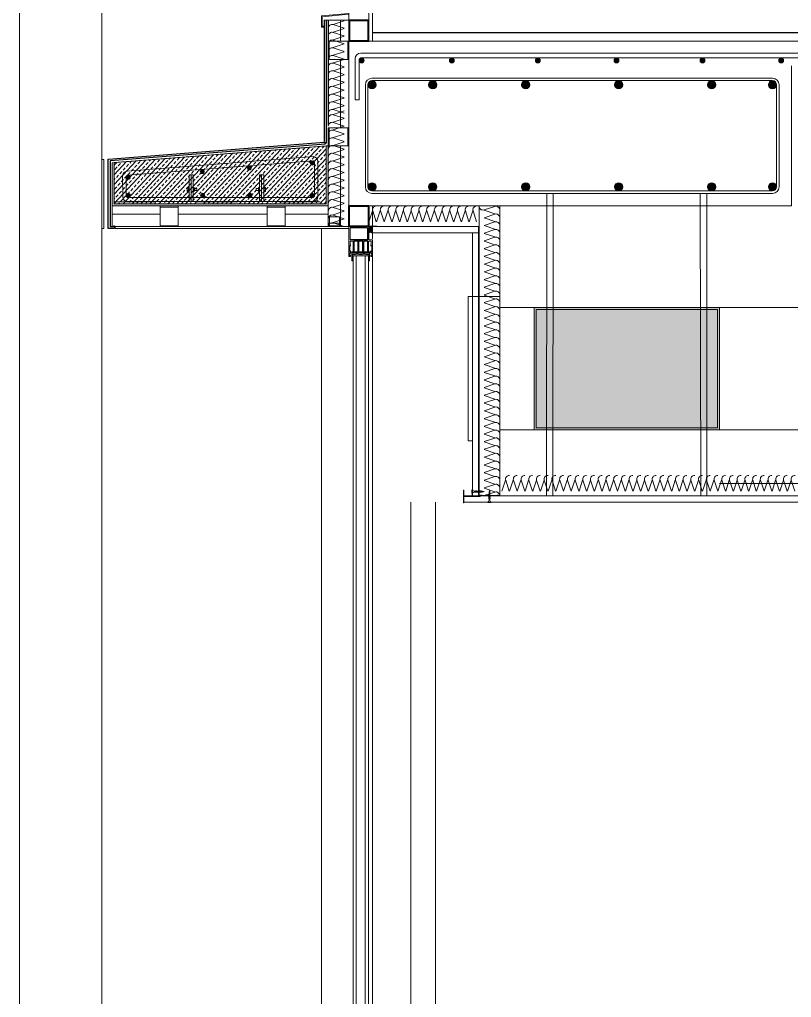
# Model space of a CAD drawing. Header units: metres. Extents: x -175 to 101, y -7 to 93.
# Drawn here: x 42.378 to 44.253, y -3.15 to -0.775 of the extents above; entities that cross this region are included whole.
import ezdxf

# ---------------------------------------------------------------- set-up
doc = ezdxf.new("R2010")
doc.units = ezdxf.units.M
doc.set_wipeout_variables(frame=1)
doc.linetypes.add('HIDDEN', pattern=[0.375, 0.25, -0.125])
for name, color, linetype, lineweight, transparency in [('DC_AISLAMIENTO', 14, 'Continuous', 9, 0.3), ('DC_ARMADURA', 251, 'Continuous', 9, 0.3), ('DC_LINEA DISCONTINUA', 251, 'HIDDEN', 9, 0.3), ('DC_SOMBREADO', 252, 'Continuous', 9, 0.4), ('DC_TRANSPARENTE', 251, 'Continuous', 9, 0.4), ('DG_CALLES', 250, 'Continuous', 9, 0.5)]:
    doc.layers.add(name, color=color, linetype=linetype, lineweight=lineweight, transparency=transparency)
doc.layers.add('DC_LINEA', color=251, linetype='Continuous', lineweight=9)

# ---------------------------------------------------------------- blocks, each defined once
blk = doc.blocks.new('AISLM1')
at = {"layer": 'DC_AISLAMIENTO'}
for p, q in [((-6235.43963213297, 2491.679832789976), (-6235.418665479358, 2491.743185911822)), ((-6235.417132101164, 2491.743185946016), (-6235.396165445154, 2491.679832815769))]:
    blk.add_line(p, q, dxfattribs=at)
blk.add_arc((-6235.440398822555, 2491.749009336669), 0.02250001074245419, 345.0000170046069, 90.00002000331682, dxfattribs=at)
blk = doc.blocks.new('aasd')
at = {"linetype": 'Continuous'}
blk.add_wipeout([(-6233.645856203968, 2496.5179353723997), (-6233.645856203968, 2496.5189935734584), (-6233.664903823015, 2496.5189935734584), (-6233.664903823015, 2496.538041192505), (-6233.665962024073, 2496.538041192505), (-6233.665962024073, 2496.5179353723997)], dxfattribs=at).dxf.layer = 'DC_LINEA'
at = {"layer": 'DC_LINEA', "color": 7, "lineweight": 9}
blk.add_lwpolyline([(-6233.665962024073, 2496.538041192505), (-6233.664903823014, 2496.538041192505), (-6233.664903823014, 2496.518993573457), (-6233.645856203967, 2496.518993573457), (-6233.645856203967, 2496.517935372399), (-6233.665962024073, 2496.517935372399)], close=True, dxfattribs=at)
blk = doc.blocks.new('*X21')
at = {"color": 0}
for p, q in [((289.0850698986139, 225.4454595918247), (289.2276233067893, 225.588013)), ((294.0201893132132, 220.3999940000001), (289.2132867921882, 225.2068965210251)), ((289.3429051656884, 220.3999940000001), (294.5309241656884, 225.588013)), ((291.3685388837637, 220.3999940000001), (289.6468659482567, 222.121666935507)), ((289.7144032694137, 223.4231425331749), (291.8792737362389, 225.588013)), ((296.6718397426628, 220.3999940000001), (291.4838207426628, 225.588013)), ((291.994555595138, 220.3999940000001), (297.182574595138, 225.588013)), ((299.3234901721123, 220.3999940000001), (294.1354711721124, 225.588013)), ((294.6462060245876, 220.3999940000001), (299.8342250245875, 225.588013)), ((299.2697823452722, 223.1053522562897), (296.787121601562, 225.588013)), ((297.2978564540371, 220.3999940000001), (299.3077633477567, 222.4099008937197)), ((299.7978494696527, 225.2289355613588), (299.4387720310115, 225.588013)), ((299.9495068834867, 220.3999940000001), (300.002427047912, 220.4529141644254))]:
    blk.add_line(p, q, dxfattribs=at)
blk = doc.blocks.new('C70')
at = {"const_width": 2}
for points in [[(-34.53613774661952, 1.250000000000227), (-34.53613774661952, 29.00000000000023)], [(-33.28613774661952, 2.273736754432321e-13), (-31.98613774661952, 2.273736754432321e-13)], [(-29.9230688733097, 1.087999000000082), (-26.1030688733097, 1.087999000000082)], [(22.97, 0), (-24.04, 0)], [(28.8530688733097, 1.087999000000082), (25.0330688733097, 1.087999000000082)], [(32.21613774661952, 2.273736754432321e-13), (30.91613774661952, 2.273736754432321e-13)], [(33.46613774661952, 1.250000000000227), (33.46613774661952, 29.00000000000023)]]:
    blk.add_lwpolyline(points, dxfattribs=at)
for points in [[(-33.28613774661952, 2.273736754432321e-13, -0.4142135623731217), (-34.53613774661952, 1.250000000000227)], [(-29.9230688733097, 1.087999000000082, 0.247528548066017), (-30.95460330996285, 0.5439994999987903, -0.2475285480659822), (-31.98613774661952, 2.273736754432321e-13)], [(-24.04, 0, -0.2475285480659928), (-25.07153443665315, 0.543999500001064, 0.2475285480660566), (-26.1030688733097, 1.087999000000082)], [(22.97, 0, 0.2475285480659928), (24.00153443665315, 0.543999500001064, -0.2475285480660566), (25.0330688733097, 1.087999000000082)], [(28.8530688733097, 1.087999000000082, -0.247528548066017), (29.88460330996284, 0.5439994999987903, 0.2475285480659822), (30.91613774661952, 2.273736754432321e-13)], [(32.21613774661952, 2.273736754432321e-13, 0.4142135623731217), (33.46613774661952, 1.250000000000227)]]:
    blk.add_lwpolyline(points, format="xyb", dxfattribs=at)
blk = doc.blocks.new('TN25')
at = {"layer": 'DC_TRANSPARENTE', "transparency": 33554508}
for p, q in [((0, 4.25), (1, 4.25)), ((0, 4.25), (0, -4.25)), ((1, 4.25), (1, -4.25)), ((5.5, 1.124999000000116), (8.86416399999996, 1.124999000000116)), ((8.999999000000003, 2), (8.684998999999948, 1.684999999999945)), ((8.684998999999948, 1.684999999999945), (9.818132999999989, -1.684999000000062)), ((8.999998000000005, 2), (9.181863000000021, 1.684999999999945)), ((9, 2), (9.999998000000005, -1.999999000000116)), ((9.181864000000019, 1.684999999999945), (10.31499699999995, -1.684999000000062)), ((9.360824999999977, 1.124999000000116), (11.45977900000003, 1.124999000000116)), ((11.59999900000003, 2), (11.28499899999997, 1.684999999999945)), ((11.28499899999997, 1.684999999999945), (12.41813200000001, -1.68499799999995)), ((11.59999800000003, 2), (11.78186300000004, 1.684999999999945)), ((11.59999900000003, 2), (12.59999800000003, -1.999999000000116)), ((11.78186300000004, 1.684999999999945), (12.91499599999997, -1.684999000000062)), ((11.96309099999996, 1.124999000000116), (14.063669, 1.124999000000116)), ((14.19999800000005, 2), (13.884998, 1.684999999999945)), ((13.884998, 1.685001000000057), (15.01813100000004, -1.684999000000062)), ((14.19999700000005, 2), (14.38186199999996, 1.684999999999945)), ((14.19999800000005, 2), (15.19999700000005, -2)), ((14.38186199999996, 1.684999999999945), (15.514995, -1.684999000000062)), ((14.55870500000003, 1.124999000000116), (16.66590900000006, 1.124999000000116)), ((16.79998599999999, 2), (16.48498600000005, 1.684999999999945)), ((16.48498700000005, 1.685001000000057), (17.61812099999997, -1.684999000000062)), ((16.799981, 1.999999000000116), (17.79998000000001, -2)), ((16.79998599999999, 2), (16.98185100000001, 1.684999999999945)), ((16.98184400000002, 1.68499799999995), (18.11497699999995, -1.685002000000168)), ((17.16922, 1.124999000000116), (19.26817300000005, 1.124999000000116)), ((19.08497, 1.68499799999995), (20.21810300000004, -1.685001000000057)), ((19.39997800000003, 2), (19.08497699999998, 1.684999999999945)), ((19.39996499999995, 1.999996999999894), (20.39996399999995, -2.000003000000106)), ((19.39997600000004, 2), (19.58184100000005, 1.684999000000062)), ((19.58184100000005, 1.684999999999945), (20.71497399999998, -1.684999000000062)), ((19.76483199999996, 1.124999000000116), (20.80433700000003, 1.124999000000116)), ((20.80431199999998, 1.125000999999884), (21.80192, 1.000300000000152)), ((21.64966800000002, 1.473226999999952), (22.59373200000005, -1.334468999999899)), ((21.96467299999995, 1.788227000000006), (21.64967100000001, 1.473224999999957)), ((21.96466299999997, 1.788227000000006), (22.77559499999995, -1.649475000000166)), ((21.96466999999996, 1.788227000000006), (22.14653499999997, 1.473226999999952)), ((22.146524, 1.473224999999957), (23.09059000000002, -1.33447799999999)), ((22.31865100000005, 0.9357089999998607), (24.25377100000003, 0.6938190000000759)), ((24.161608, 1.002932999999985), (24.82299599999999, -0.9640699999999924)), ((24.47661300000004, 1.31793800000014), (24.16161, 1.002935999999863)), ((24.47661000000005, 1.317935999999918), (25.00486599999999, -1.279070000000047)), ((24.47661400000004, 1.31793400000015), (24.65848000000005, 1.002934999999979)), ((24.65847899999994, 1.002935999999863), (25.31986700000004, -0.9640699999999924)), ((24.77896499999997, 0.6281690000000708), (26.71275400000002, 0.3864459999999781)), ((26.98855900000001, 0.8476409999998396), (26.67355699999996, 0.5326390000000174)), ((26.67356300000006, 0.5326420000001235), (27.06545900000003, -0.6328760000001239)), ((26.98856000000001, 0.8476399999999558), (27.17042600000002, 0.5326399999999012)), ((26.988562, 0.8476430000000619), (27.24732500000005, -0.9478789999998298)), ((27.17041900000004, 0.5326399999999012), (27.56231600000001, -0.6328840000001037)), ((27.22990800000002, 0.3218010000000504), (29.80429500000002, 0)), ((29.80429500000002, 0), (27.44091200000003, -0.2954260000001341)), ((0, -4.25), (1, -4.25)), ((5.5, -1.125), (9.618575999999962, -1.125)), ((9.999999000000003, -1.999999000000116), (9.818132999999989, -1.68499799999995)), ((9.999997000000008, -1.999999000000116), (10.31499799999995, -1.68499799999995)), ((10.12185399999998, -1.125), (12.22080800000003, -1.125)), ((12.59999800000003, -2), (12.41813200000001, -1.684999000000062)), ((12.59999700000003, -1.999999000000116), (12.91499699999997, -1.68499799999995)), ((12.71750299999997, -1.125), (14.82469900000001, -1.125)), ((15.19999700000005, -1.999999000000116), (15.01813200000004, -1.684999000000062)), ((15.19999499999994, -1.999999000000116), (15.514996, -1.68499799999995)), ((15.31973500000004, -1.125), (17.42031899999995, -1.125)), ((17.79998599999999, -1.999999000000116), (17.61811999999998, -1.68499799999995)), ((17.79998399999999, -1.999999000000116), (18.11498500000005, -1.68499799999995)), ((17.92141700000002, -1.125), (20.02036999999996, -1.125)), ((20.39997700000004, -1.999999000000116), (20.21811100000002, -1.68499799999995)), ((20.39997500000004, -1.999999000000116), (20.71497499999998, -1.68499799999995)), ((20.52363600000001, -1.125), (20.80432099999996, -1.125)), ((22.44644000000005, -0.919734999999946), (20.80429700000002, -1.125003000000106)), ((22.77559499999995, -1.64948000000004), (22.59372900000005, -1.334479999999985)), ((22.77560300000005, -1.64947200000006), (23.09060299999999, -1.334471000000121)), ((24.70210999999995, -0.6377760000000308), (22.92156299999999, -0.8603450000000521)), ((25.00487099999998, -1.279073000000153), (24.82300599999996, -0.9640719999999874)), ((25.00486000000001, -1.279064999999946), (25.31986200000006, -0.9640620000000126)), ((26.96615299999996, -0.3547710000000279), (25.17904999999996, -0.5781590000001415)), ((27.24732800000004, -0.9478810000000522), (27.06546200000003, -0.6328800000001138)), ((27.24731499999996, -0.9478759999999511), (27.56231700000001, -0.6328739999999016))]:
    blk.add_line(p, q, dxfattribs=at)
for centre, start, end in [((5.580636000000027, 6.043615999999929), 201.383669, 269.060897), ((5.580636000000027, -6.043615999999929), 90.93915799999999, 158.616386)]:
    blk.add_arc(centre, 4.919277, start, end, dxfattribs=at)

msp = doc.modelspace()

# ---------------------------------------------------------------- hatches: boundary and pattern name
at = {"layer": 'DC_ARMADURA'}
h = msp.add_hatch(color=256, dxfattribs=at)
edge = h.paths.add_edge_path()
edge.add_arc((43.20913610801494, -0.8746429491491234), 0.006, 0, 360)
h = msp.add_hatch(color=256, dxfattribs=at)
edge = h.paths.add_edge_path()
edge.add_arc((43.42813607249807, -0.8746429491491234), 0.006, 0, 360)
h = msp.add_hatch(color=256, dxfattribs=at)
edge = h.paths.add_edge_path()
edge.add_arc((43.63713610794692, -0.874642949166418), 0.006, 0, 360)
h = msp.add_hatch(color=256, dxfattribs=at)
edge = h.paths.add_edge_path()
edge.add_arc((43.82813610795036, -0.874642949166418), 0.006, 0, 360)
h = msp.add_hatch(color=256, dxfattribs=at)
edge = h.paths.add_edge_path()
edge.add_arc((44.03713607250027, -0.8746429491500329), 0.006, 0, 360)
h = msp.add_hatch(color=256, dxfattribs=at)
edge = h.paths.add_edge_path()
edge.add_arc((44.22813607250371, -0.8746429491500329), 0.006, 0, 360)
h = msp.add_hatch(color=256, dxfattribs=at)
edge = h.paths.add_edge_path()
edge.add_arc((43.2341361080158, -0.9336429491643408), 0.009999999999990905, 0, 360)
h = msp.add_hatch(color=256, dxfattribs=at)
edge = h.paths.add_edge_path()
edge.add_arc((43.38188609937276, -0.9336429491661615), 0.009999999999990905, 0, 360)
h = msp.add_hatch(color=256, dxfattribs=at)
edge = h.paths.add_edge_path()
edge.add_arc((43.60771943267206, -0.9336429491661615), 0.009999999999990905, 0, 360)
h = msp.add_hatch(color=256, dxfattribs=at)
edge = h.paths.add_edge_path()
edge.add_arc((43.83355276597228, -0.9336429491661615), 0.009999999999990905, 0, 360)
h = msp.add_hatch(color=256, dxfattribs=at)
edge = h.paths.add_edge_path()
edge.add_arc((44.05938609927249, -0.9336429491661615), 0.009999999999990905, 0, 360)
h = msp.add_hatch(color=256, dxfattribs=at)
edge = h.paths.add_edge_path()
edge.add_arc((44.20713609062946, -0.9336429491643408), 0.009999999999990905, 0, 360)
h = msp.add_hatch(color=256, dxfattribs=at)
edge = h.paths.add_edge_path()
edge.add_arc((42.82223466955255, -1.144397972800625), 0.0049999999995498, 0, 360)
h = msp.add_hatch(color=256, dxfattribs=at)
edge = h.paths.add_edge_path()
edge.add_arc((42.93645511289704, -1.135493054166609), 0.0049999999995498, 0, 360)
h = msp.add_hatch(color=256, dxfattribs=at)
edge = h.paths.add_edge_path()
edge.add_arc((43.08913915706452, -1.123618966732983), 0.0049999999995498, 0, 360)
h = msp.add_hatch(color=256, dxfattribs=at)
edge = h.paths.add_edge_path()
edge.add_arc((42.64219137883318, -1.158339703923111), 0.0049999999995498, 0, 360)
h = msp.add_hatch(color=256, dxfattribs=at)
edge = h.paths.add_edge_path()
edge.add_arc((43.2341361080158, -1.181642949164661), 0.009999999999990905, 0, 360)
h = msp.add_hatch(color=256, dxfattribs=at)
edge = h.paths.add_edge_path()
edge.add_arc((43.38188609937276, -1.181642949166482), 0.009999999999990905, 0, 360)
h = msp.add_hatch(color=256, dxfattribs=at)
edge = h.paths.add_edge_path()
edge.add_arc((43.60771943267206, -1.181642949166482), 0.009999999999990905, 0, 360)
h = msp.add_hatch(color=256, dxfattribs=at)
edge = h.paths.add_edge_path()
edge.add_arc((43.83355276597228, -1.181642949166482), 0.009999999999990905, 0, 360)
h = msp.add_hatch(color=256, dxfattribs=at)
edge = h.paths.add_edge_path()
edge.add_arc((44.05938609927249, -1.181642949166482), 0.009999999999990905, 0, 360)
h = msp.add_hatch(color=256, dxfattribs=at)
edge = h.paths.add_edge_path()
edge.add_arc((44.20713609062946, -1.181642949164661), 0.009999999999990905, 0, 360)
h = msp.add_hatch(color=256, dxfattribs=at)
edge = h.paths.add_edge_path()
edge.add_arc((42.64200484208012, -1.202163105960671), 0.0049999999995498, 0, 360)
h = msp.add_hatch(color=256, dxfattribs=at)
edge = h.paths.add_edge_path()
edge.add_arc((42.82278446969811, -1.202167911927581), 0.0049999999995498, 0, 360)
h = msp.add_hatch(color=256, dxfattribs=at)
edge = h.paths.add_edge_path()
edge.add_arc((42.93763243362772, -1.20216791192849), 0.0049999999995498, 0, 360)
h = msp.add_hatch(color=256, dxfattribs=at)
edge = h.paths.add_edge_path()
edge.add_arc((43.08849847834207, -1.20216791192849), 0.0049999999995498, 0, 360)
at = {"layer": 'DC_SOMBREADO', "linetype": 'Continuous', "true_color": 0x000000, "transparency": 33554495}
h = msp.add_hatch(dxfattribs=at)
h.set_pattern_fill('BRASS', color=18, scale=0.0025, angle=47)
h.set_pattern_definition([(47, (6277.349401692949, -2502.086407977338), (-0.01161024001320433, 0.01082672396599216), []), (47, (6277.343596572942, -2502.080994615355), (-0.01161024001320433, 0.01082672396599216), [0.007937499999999972, -0.003968749999999986])])
h.paths.add_polyline_path([(43.1231361080141, -1.082226282498459), (42.60813610800923, -1.122642949164719), (42.60813610801014, -1.222642949164174), (43.1231361080141, -1.222642949165083)])
at = {"layer": 'DG_CALLES', "linetype": 'Continuous', "true_color": 0x636466, "transparency": 33554483}
h = msp.add_hatch(color=251, dxfattribs=at)
h.dxf.hatch_style = 1
h.paths.add_polyline_path([(42.60813610800923, -1.122642949164719), (42.60313610800912, -1.123059615831471), (42.60313610801003, -1.227642949163828), (43.1281361080133, -1.227642949165192), (43.12813610801421, -1.081809615831707), (43.1231361080141, -1.082226282498459), (43.1231361080141, -1.222642949165083), (42.60813610801014, -1.222642949163719)])
at = {"layer": 'DG_CALLES', "linetype": 'Continuous', "true_color": 0xffffff, "transparency": 33554687}
h = msp.add_hatch(color=7, dxfattribs=at)
h.dxf.hatch_style = 1
h.paths.add_polyline_path([(44.07813610793658, -1.474441939758428), (43.62813610793676, -1.474441939758428), (43.62813610793676, -1.771941915419113), (44.07813610793658, -1.771941915419113)])

# ---------------------------------------------------------------- linework, layer by layer
msp.add_lwpolyline([(54.08370574920757, -0.8072172374399623), (43.23633716620323, -0.8075371290605524)])
for points in [[(43.20035865339574, -1.313511700685321), (43.18977664281343, -1.313511700684866), (43.18977669291681, -1.339276504035605), (43.20035870349867, -1.339276504035605)], [(43.20141690455685, -1.339276504035605), (43.21199891513871, -1.339276504035605), (43.2119988650351, -1.313511700684866), (43.2014168544537, -1.313511700685321)], [(43.22416817720469, -1.313511700685321), (43.21358616662238, -1.313511700684866), (43.21358621672599, -1.339276504035605), (43.22416822730784, -1.339276504035605)]]:
    msp.add_lwpolyline(points, close=True)
at = {"layer": 'DC_AISLAMIENTO'}
for p, q in [((43.50645561555996, -1.237717592258377), (43.53285273440849, -1.228981491635295)), ((43.53285274865573, -1.228342584423444), (43.53073872133446, -1.227642949165192))]:
    msp.add_line(p, q, dxfattribs=at)
for centre, radius, start, end in [((43.50402919642295, -1.2286620360901), 0.009374999058471624, 173.7594675117623, 284.9999419974187), ((43.53527916002542, -1.238037046067348), 0.009374999058471584, 359.9999799966722, 104.9999829953952), ((43.53527917474787, -1.219287030119176), 0.009374999058471613, 255.000014000265, 296.9631758450133)]:
    msp.add_arc(centre, radius, start, end, dxfattribs=at)
at = {"layer": 'DC_ARMADURA', "ltscale": 0.2}
for p, q in [((43.19313610801472, -0.8706429491642389), (43.19313610801472, -0.9706429491632385)), ((43.20313610801494, -0.9706429491632385), (43.20313610801494, -0.8726429491651011)), ((54.09913609795451, -0.8566429491644082), (43.20713610801484, -0.856642949164911)), ((54.09913609795451, -0.8686429491651538), (43.20713610801484, -0.868642949165082)), ((43.19313610801472, -0.9706429491632385), (43.20313610801494, -0.9706429491632385)), ((42.63924021840793, -1.14352475526909), (43.09196672715878, -1.108297546212788)), ((42.63990287744999, -1.153504195832802), (43.09114772691517, -1.118400458381593)), ((43.09419695286632, -1.121350897232851), (43.09429089706972, -1.203834578596406)), ((43.10262423040293, -1.205501245263412), (43.10266264382843, -1.119714140817059)), ((42.62866779161467, -1.205501245263412), (42.62859183878808, -1.155623784889549)), ((42.6371058027058, -1.156764440375873), (42.63700112494788, -1.203834578596406)), ((42.64033445828098, -1.207167911929509), (43.09095756373662, -1.207167911929509)), ((42.64033445828098, -1.217167911929727), (43.09095756373662, -1.217167911929727))]:
    msp.add_line(p, q, dxfattribs=at)
at = {"layer": 'DC_ARMADURA'}
for points in [[(43.2341361080158, -1.197642949165192), (44.20713609062946, -1.197642949165192, 0.414213562373095), (44.22313609062999, -1.181642949164661), (44.22313609062999, -0.9336429491652503, 0.414213562373095), (44.20713609062946, -0.9176429491647191), (43.2341361080158, -0.9176429491647191, 0.414213562373095), (43.21813610801618, -0.9336429491652503), (43.21813610801618, -1.181642949164661, 0.414213562373095)], [(43.2341361080158, -1.191642949164879), (44.20713609062946, -1.191642949164879, 0.414213562373095), (44.21713609062968, -1.181642949164661), (44.21713609062968, -0.9336429491643408, 0.414213562373095), (44.20713609062946, -0.923642949165032), (43.2341361080158, -0.923642949165032, 0.414213562373095), (43.22413610801558, -0.9336429491643408), (43.22413610801558, -1.181642949164661, 0.414213562373095)]]:
    msp.add_lwpolyline(points, format="xyb", close=True, dxfattribs=at)
at = {"layer": 'DC_ARMADURA', "ltscale": 0.2}
for centre, radius in [((43.20913610801494, -0.8746429491491234), 0.006), ((43.42813607249807, -0.8746429491491234), 0.006), ((43.63713610794692, -0.874642949166418), 0.006), ((43.82813610795036, -0.874642949166418), 0.006), ((44.03713607250027, -0.8746429491500329), 0.006), ((44.22813607250371, -0.8746429491500329), 0.006), ((42.82223466955255, -1.144397972800625), 0.0049999999995498), ((42.93645511289704, -1.135493054166609), 0.0049999999995498), ((43.08913915706452, -1.123618966732983), 0.0049999999995498), ((42.64219137883318, -1.158339703923111), 0.0049999999995498), ((42.64200484208012, -1.202163105960671), 0.0049999999995498), ((42.82278446969811, -1.202167911927581), 0.0049999999995498), ((42.93763243362772, -1.20216791192849), 0.0049999999995498), ((43.08849847834207, -1.20216791192849), 0.0049999999995498)]:
    msp.add_circle(centre, radius, dxfattribs=at)
at = {"layer": 'DC_ARMADURA'}
for centre in [(43.2341361080158, -0.9336429491643408), (43.38188609937276, -0.9336429491661615), (43.60771943267206, -0.9336429491661615), (43.83355276597228, -0.9336429491661615), (44.05938609927249, -0.9336429491661615), (44.20713609062946, -0.9336429491643408), (43.2341361080158, -1.181642949164661), (43.38188609937276, -1.181642949166482), (43.60771943267206, -1.181642949166482), (43.83355276597228, -1.181642949166482), (44.05938609927249, -1.181642949166482), (44.20713609062946, -1.181642949164661)]:
    msp.add_circle(centre, 0.009999999999990905, dxfattribs=at)
at = {"layer": 'DC_ARMADURA', "ltscale": 0.2}
for centre, radius, start, end in [((43.20713610801484, -0.8706429491642389), 0.01400000000001, 90, 180), ((43.20713610801484, -0.8726429491651011), 0.004000000000019099, 90, 180), ((43.09099786322403, -1.119923913390785), 0.01166666666562454, 359.7186590296905, 85.23635831008121), ((43.09108987767157, -1.121511124297803), 0.003111203782477622, 355.7814478758482, 88.93458987701055), ((42.64115552182155, -1.155945762216624), 0.01256780811263246, 98.12304147936358, 180.1745004333444), ((42.64042158676383, -1.156779189282651), 0.003315816859923745, 94.6457242284101, 180.1642247147396), ((42.64033445828098, -1.205501245263412), 0.01166666666562454, 180, 270), ((42.64033445828098, -1.203834578596406), 0.003333333333049116, 180, 270), ((43.09095756373662, -1.203834578596406), 0.003333333333049116, 270, 7.016709298534877e-15), ((43.09095756373662, -1.205501245263412), 0.01166666666562454, 270, 7.016709298534877e-15)]:
    msp.add_arc(centre, radius, start, end, dxfattribs=at)
at = {"layer": 'DC_LINEA', "linetype": 'Continuous'}
for p, q in [((42.57813610799969, -1.115380497372551), (42.57813610799969, 2.966972828010149)), ((43.11811425062735, -0.7769810160556503), (43.12311425062837, -0.7769810160556503)), ((43.12311302166729, -0.7769810160479196), (43.17813633864791, -0.7769813541462085)), ((43.15813826478059, -0.8280303648484733), (43.15813845064856, -0.7769815693563942)), ((43.17813610801348, -1.028030364848291), (43.17813610801348, -0.8270303648482695)), ((43.15813798755205, -1.03808159713526), (43.15813798755205, -0.8721457959468353)), ((44.25313609063065, -1.227642949165192), (44.25313609063065, -0.8876429491656834)), ((43.12813610801421, -1.081809615831707), (43.1231361080141, -1.082226282498459)), ((43.15813610800213, -1.278030341290378), (43.15813700409542, -1.08219702823344)), ((42.60813610800923, -1.122642949164719), (42.60313610801003, -1.123059615831471)), ((42.60313610801003, -1.227642949163828), (42.60313610801003, -1.207817781001586)), ((42.66662374976529, -1.228030364847473), (42.60313610799911, -1.228030364847927)), ((44.25313609063065, -1.227642949165192), (43.17813610801348, -1.227642949165192)), ((43.49465428656854, -1.227642949165192), (43.4946542865677, -1.932181461851989)), ((43.54465426443385, -1.227642949165192), (43.5446542769236, -1.932181461851989)), ((42.71962175866982, -1.248030364848364), (42.60313610800114, -1.248030364851105)), ((42.97952499746187, -1.248030364848364), (42.76424363526947, -1.248030364848364)), ((43.12813610800329, -1.248030364848364), (43.02364042856114, -1.248030364848364)), ((43.15813614602628, -1.269720477690316), (43.12813621356925, -1.269720477690316)), ((43.22628425615076, -1.278030341290105), (43.49313610800291, -1.27803034129056)), ((43.49313610800496, -1.27803034129056), (43.49313610800385, -1.932181461851989)), ((42.57813610799947, -5.315380497372078), (42.57813610799969, -1.283027171989669)), ((43.22628425615167, -1.293030341289978), (43.22628454094539, -1.293030341289978)), ((43.2333133379847, -1.293030341289523), (43.49313610800291, -1.293030341290432)), ((43.47813600334838, -1.29303034129038), (43.47813600334614, -1.932181426817344)), ((43.47813262648236, -1.448191927589043), (43.46813262648214, -1.448191927589043)), ((43.46813262648214, -1.448191927589043), (43.46813262648214, -1.798191927588952)), ((43.47813262648236, -1.448191927589043), (43.54465426810059, -1.448191926376232)), ((43.62813610793676, -1.474441939758428), (43.54465426857899, -1.474441941280467)), ((43.62813610793676, -1.771941915419113), (43.54465427400321, -1.771941916941152)), ((43.46813262648214, -1.798191927588952), (43.478135068482, -1.798191857800241)), ((54.17813609792291, -1.932181461853802), (43.47813610800352, -1.932181461851989)), ((54.1931360979228, -1.947181461853677), (43.45750108271152, -1.947181461851862))]:
    msp.add_line(p, q, dxfattribs=at)
at = {"layer": 'DC_LINEA', "lineweight": 25}
msp.add_line((43.11811425062713, -0.7769813541458461), (43.11811302166514, -1.072953739872719), dxfattribs=at)
at = {"layer": 'DC_LINEA'}
msp.add_line((43.17813610801348, -1.227642949165192), (43.17813610801348, -0.827642949165738), dxfattribs=at)
at = {"layer": 'DC_LINEA', "color": 7, "lineweight": 0}
for p, q in [((43.18137883440809, -1.281272752304029), (43.18137892641053, -1.310269283493962)), ((43.18818946475788, -3.102893124917261), (43.18818939132953, -1.393703910775765)), ((43.19612589926592, -1.393703910775765), (43.19612597269063, -3.102893124917261)), ((43.21781909438707, -3.102893124917261), (43.21781902095873, -1.393703910775765)), ((43.22575552889512, -1.393703910775765), (43.22575560232574, -3.102893124917261)), ((43.18818946475788, -3.102893124917261), (43.18818894463062, -4.861307815220606)), ((43.19612545256701, -4.861307815220606), (43.19612597269063, -3.102893124917261)), ((43.21781909438707, -3.102893124917261), (43.21781857425982, -4.861307815220606)), ((43.22575508219621, -4.861307815220606), (43.22575560232574, -3.102893124917261))]:
    msp.add_line(p, q, dxfattribs=at)
for points in [[(43.18131068181425, -0.7415000253112325), (43.18131068181425, -0.7331022130600999), (43.18236888287243, -0.7331022130600999), (43.18236888287243, -0.729927609885543), (43.18131068181425, -0.729927609885543), (43.18131068181425, -0.7309858109437286), (43.18025248075606, -0.7309858109437286), (43.18025243669423, -0.7162643224900407), (43.18131063775241, -0.7162643224900407), (43.18131063775241, -0.7178516240773192), (43.1823688388106, -0.7178516240773192), (43.1823688388106, -0.7115024177282052), (43.18131063775241, -0.7115024177282052), (43.18131063775241, -0.7130897193154837), (43.18025243669423, -0.7130897193154837), (43.18025243669423, -0.7056823119081841), (43.18131063775241, -0.7056823119081841), (43.18131063775241, -0.7072696134954626), (43.1818397382815, -0.7072696134954626), (43.1823688388106, -0.7072696134954626), (43.1823688388106, -0.7040950103209056), (43.17813603457785, -0.7040950103209056), (43.17813607863969, -0.7447424247010517), (43.17813596883548, -0.7769813847052305)], [(43.22628413866347, -0.7447424247010517), (43.22628425615017, -0.7769816747635545)], [(43.18131112851316, -1.313511700685321), (43.18131112851316, -1.321909512936453), (43.18236932957134, -1.321909512936453), (43.18236932957134, -1.32508411611101), (43.18131112851316, -1.32508411611101), (43.18131112851316, -1.324025915052824), (43.18025292745497, -1.324025915052824), (43.18025288339314, -1.338747403506512), (43.18131108445132, -1.338747403506512), (43.18131108445132, -1.337160101919234), (43.18236928550951, -1.337160101919234), (43.18236928550951, -1.343509308268348), (43.18131108445132, -1.343509308268348), (43.18131108445132, -1.341922006681069), (43.18025288339314, -1.341922006681069), (43.18025288339314, -1.349329414088369), (43.18131108445132, -1.349329414088369), (43.18131108445132, -1.34774211250109), (43.18184018498042, -1.34774211250109), (43.18236928550951, -1.34774211250109), (43.18236928550951, -1.350916715675647), (43.17813648127677, -1.350916715675647), (43.1781365253386, -1.310269301295501), (43.1781364155344, -1.278030341291323)], [(43.18818939132953, -1.393703910775765), (43.18818939132953, -1.348800313559276), (43.19612589926592, -1.348800313559276)], [(43.21781902095873, -1.393703910775765), (43.21781902095873, -1.348800313559276), (43.20670790984778, -1.349329414088369), (43.19612589926592, -1.348800313559276), (43.19612589926592, -1.393703910775765)], [(43.21781902095873, -1.348800313559276), (43.22575552889512, -1.348800313559276), (43.22575552889512, -1.393703910775765)]]:
    msp.add_lwpolyline(points, dxfattribs=at)
at = {"layer": 'DC_LINEA', "color": 8, "lineweight": 0, "true_color": 0x767676}
for points in [[(43.22628425615024, -0.7599762824986556), (43.22628425615024, -0.8276429491659201), (43.23580806567391, -0.8276429491659201), (43.23580806567391, -0.7447424247010517)], [(43.23580843894788, -1.350916715675647), (43.23580843894788, -1.393703910775765), (43.23580851237487, -3.102893124917261)], [(43.23580799224897, -4.904095010320724), (43.23580799224897, -4.861307815220606), (43.23580851237487, -3.102893124917261)]]:
    msp.add_lwpolyline(points, dxfattribs=at)
at = {"layer": 'DC_LINEA', "lineweight": 25}
msp.add_lwpolyline([(43.12311302166434, -0.7769813541381154), (43.12311302166525, -1.075812795762249), (43.11893905011728, -1.073717411896996), (43.12128577309757, -1.077719862186586), (42.59813610799898, -1.118824478729579), (42.59813610800266, -1.278030341291688), (42.60681658268329, -1.278030341292651), (42.60681658268057, -1.276084754791827), (42.60868281258315, -1.276084754791827), (42.60868281258315, -1.283030341290941), (42.59313610799707, -1.283030341290941), (42.59313610799798, -1.115347986393135, -0.3914297839403575), (42.59427864715651, -1.114112155012026), (43.11811302166514, -1.072953739872719), (43.11893905011637, -1.073717411896996)], format="xyb", dxfattribs=at)
at = {"layer": 'DC_LINEA'}
msp.add_lwpolyline([(43.17813602506168, -0.7604731438055952), (43.11142993403048, -0.766600592565645), (43.11142993402866, -0.7930482363430187), (43.11204413403068, -0.7936624363468567), (43.11616616770863, -0.7936624363473115), (43.11616616770954, -0.79180891970136), (43.11342993403998, -0.7918089197004505), (43.11342993403998, -0.76841317635526), (43.17813601830215, -0.762457772236873)], dxfattribs=at)
at = {"layer": 'DC_LINEA', "lineweight": 25}
for points in [[(43.1281360391891, -0.7769813850027276), (43.12813610800329, -1.032197031514443)], [(43.13130264993613, -1.27617705236189), (43.1549697096594, -1.27617705236189)]]:
    msp.add_lwpolyline(points, dxfattribs=at)
for points in [[(43.17813610800278, -0.8276429491651703), (43.22628425615023, -0.8276429491651703), (43.22628456368131, -0.7769816922367667), (43.17813641553386, -0.7769816922367667)], [(43.17937157379021, -0.8265608252664833), (43.22526789910518, -0.8265608252664833), (43.2252651314264, -0.7782171580237431), (43.17937188132129, -0.7782171580237431)]]:
    msp.add_lwpolyline(points, close=True, dxfattribs=at)
at = {"layer": 'DC_LINEA', "lineweight": 15}
for points in [[(43.17548912061064, -0.8280303648484733), (43.12813605231402, -0.8280303648484733), (43.12813605231402, -0.8721457959468353), (43.17548912061064, -0.8721457959468353)], [(43.12990045429395, -0.8280303648484733), (43.12990045429395, -0.8721457959468353)], [(43.17548925319132, -1.03808159713526), (43.1281361848947, -1.03808159713526), (43.1281361848947, -1.082197028233622), (43.17548925319132, -1.082197028233622)], [(43.12990058687463, -1.03808159713526), (43.12990058687463, -1.082197028233622)], [(42.71962175866982, -1.230677272997127), (42.71962175866982, -1.278030341293743), (42.76373718976818, -1.278030341293743), (42.76373718976818, -1.230677272997127)], [(42.97952499746323, -1.230677272997127), (42.97952499746323, -1.278030341293743), (43.02364042856159, -1.278030341293743), (43.02364042856159, -1.230677272997127)], [(42.71962175866982, -1.276265939313816), (42.76373718976818, -1.276265939313816)], [(42.97952499746323, -1.276265939313816), (43.02364042856159, -1.276265939313816)]]:
    msp.add_lwpolyline(points, dxfattribs=at)
for points in [[(43.17813610798073, -0.8280303648484733), (43.17548912061064, -0.8280303648484733), (43.17548912061064, -0.8721457959468353), (43.17813610798073, -0.8721457959468353)], [(43.17813624056141, -1.03808159713526), (43.17548925319132, -1.03808159713526), (43.17548925319132, -1.082197028233622), (43.17813624056141, -1.082197028233622)], [(42.71962175866982, -1.228030285627028), (42.71962175866982, -1.230677272997127), (42.76373718976818, -1.230677272997127), (42.76373718976818, -1.228030285627028)], [(42.97952499746323, -1.228030285627028), (42.97952499746323, -1.230677272997127), (43.02364042856159, -1.230677272997127), (43.02364042856159, -1.228030285627028)]]:
    msp.add_lwpolyline(points, close=True, dxfattribs=at)
at = {"layer": 'DC_LINEA', "ltscale": 0.2}
msp.add_lwpolyline([(54.12813609795587, -0.8276429491655294), (43.17813610801348, -0.8276429491651696)], dxfattribs=at)
at = {"layer": 'DC_LINEA', "linetype": 'Continuous'}
for points in [[(42.60313610800912, -1.123059615831016), (42.60313610801003, -1.227642949163828), (43.1281361080133, -1.227642949165192), (43.12813610801421, -1.081809615831707)], [(42.6068165826842, -1.278030341292197), (42.60313610800092, -1.278030341292197), (42.6031361079982, -1.12342275966946), (43.12844542815997, -1.082197028233622)], [(42.60813610800923, -1.122642949164719), (42.60813610801014, -1.222642949163719), (43.1231361080141, -1.222642949165083), (43.1231361080141, -1.082226282498459)], [(42.63313610801249, -1.228030364847018), (43.12813610800238, -1.228030364847927), (43.12813623461132, -1.278030341290378)], [(43.17813643255755, -1.283028408003961), (42.61051539840771, -1.283030341291396), (42.61051539840771, -1.278030341291742), (43.2262842561491, -1.278030341291287)]]:
    msp.add_lwpolyline(points, dxfattribs=at)
for points in [[(42.57813610799947, -1.283030341290941), (42.58313610799958, -1.283030341290941), (42.58313610799867, -1.114987640228992), (42.57813610800038, -1.115380497372189)], [(43.62813610793676, -1.474441939758428), (44.07813610793658, -1.474441939758428), (44.07813610793658, -1.771941915419113), (43.62813610793676, -1.771941915419113)], [(43.63313610793687, -1.479441939758537), (44.07313610793647, -1.479441939758537), (44.07313610793647, -1.766941915419004), (43.63313610793687, -1.766941915419004)]]:
    msp.add_lwpolyline(points, close=True, dxfattribs=at)
at = {"layer": 'DC_LINEA', "color": 7, "lineweight": 0}
msp.add_lwpolyline([(43.21146981460961, -1.346154810913812), (43.21305711619689, -1.345096609855626), (43.21781902095873, -1.345096609855626), (43.21940632254601, -1.346154810913812), (43.22681372995331, -1.346154810913812), (43.22681372995331, -1.360969625729321), (43.22840103154059, -1.360969625729321), (43.22840103154059, -1.342451107210162), (43.18554388868407, -1.342451107210162), (43.18554388868407, -1.360969625729321), (43.18713119027134, -1.360969625729321), (43.18713119027134, -1.346154810913812), (43.19453859767864, -1.346154810913812), (43.19559679873683, -1.345096609855626), (43.20088780402776, -1.345096609855626), (43.20247510561504, -1.346154810913812)], close=True, dxfattribs=at)
at = {"layer": 'DC_LINEA', "color": 8, "lineweight": 5, "true_color": 0x767676}
msp.add_lwpolyline([(43.22840103154059, -1.346154810913812), (43.22840103154059, -1.345625710384719)], dxfattribs=at)
at = {"layer": 'DC_LINEA', "color": 7, "lineweight": 9}
msp.add_lwpolyline([(43.47813600334614, -1.932181461851989), (43.47813600334614, -1.918424848095121), (43.47760690281705, -1.918424848095121), (43.47760690281705, -1.932181461851989), (43.45750108271152, -1.932181461851989), (43.45750108271152, -1.918424848095121), (43.45644288165334, -1.918424848095121), (43.45644288165334, -1.948583578253867), (43.45750108271152, -1.948583578253867), (43.45750108271152, -1.933239662910175), (43.4971836223944, -1.933239662910175), (43.4971836223944, -1.932181461851989)], close=True, dxfattribs=at)
at = {"layer": 'DC_LINEA'}
msp.add_arc((43.22983741649605, -1.298587110158223), 0.006595498839139066, 58.19606312944982, 122.5943668929591, dxfattribs=at)
at = {"layer": 'DC_LINEA DISCONTINUA', "ltscale": 0.0004, "transparency": 33554559}
for p, q in [((42.79980277467947, -1.184843684671568), (42.80245470946246, -1.184843684671568)), ((42.80245470946246, -1.185500552145049), (42.8084517659241, -1.185500552145049)), ((42.8084517659241, -1.190080005603113), (42.8084517659241, -1.185500552145049)), ((42.95859589490609, -1.185500552145049), (42.95259883844445, -1.185500552145049)), ((42.95259883844445, -1.190080005603113), (42.95259883844445, -1.185500552145049)), ((42.96124782968908, -1.184843684671568), (42.95859589490609, -1.184843684671568)), ((42.79980277467947, -1.190442213656615), (42.80245470946246, -1.190442213656615)), ((42.80245470946246, -1.190080005603113), (42.8084517659241, -1.190080005603113)), ((42.95859589490609, -1.190080005603113), (42.95259883844445, -1.190080005603113)), ((42.96124782968908, -1.190442213656615), (42.95859589490609, -1.190442213656615)), ((42.60813610801014, -1.21764294916361), (43.1231361080141, -1.21764294916361))]:
    msp.add_line(p, q, dxfattribs=at)
for points in [[(42.79480277467936, -1.21764294916361), (42.79480277467936, -1.15264294916401), (42.78980277467925, -1.15264294916401), (42.78980277467925, -1.21764294916361)], [(42.79980277467947, -1.21764294916361), (42.79980277467947, -1.15264294916401), (42.79480277467936, -1.15264294916401), (42.79480277467936, -1.21764294916361)], [(42.96124782968908, -1.21764294916361), (42.96124782968908, -1.15264294916401), (42.96624782968919, -1.15264294916401), (42.96624782968919, -1.21764294916361)], [(42.96624782968919, -1.21764294916361), (42.96624782968919, -1.15264294916401), (42.9712478296893, -1.15264294916401), (42.9712478296893, -1.21764294916361)], [(42.78862413699843, -1.192799489018262), (42.78597220221544, -1.192799489018262), (42.78538288337548, -1.19221017017785), (42.78538288337548, -1.191326191917005), (42.78597220221544, -1.190442213656615), (42.78538288337548, -1.187790278874081), (42.78597220221544, -1.184843684671568), (42.78538288337548, -1.184254365831157), (42.78538288337548, -1.183370387570312), (42.78597220221544, -1.182781068729901), (42.78862413699843, -1.182781068729901)], [(42.78538288337548, -1.191326191917005), (42.78538288337548, -1.184254365831157)], [(42.78862413699843, -1.184843684671568), (42.78597220221544, -1.184843684671568)], [(42.97242646737012, -1.192799489018262), (42.97507840215311, -1.192799489018262), (42.97566772099307, -1.19221017017785), (42.97566772099307, -1.191326191917005), (42.97507840215311, -1.190442213656615), (42.97566772099307, -1.187790278874081), (42.97507840215311, -1.184843684671568), (42.97566772099307, -1.184254365831157), (42.97566772099307, -1.183370387570312), (42.97507840215311, -1.182781068729901), (42.97242646737012, -1.182781068729901)], [(42.97242646737012, -1.184843684671568), (42.97507840215311, -1.184843684671568)], [(42.97566772099307, -1.191326191917005), (42.97566772099307, -1.184254365831157)], [(42.78862413699843, -1.190442213656615), (42.78597220221544, -1.190442213656615)], [(42.97242646737012, -1.190442213656615), (42.97507840215311, -1.190442213656615)]]:
    msp.add_lwpolyline(points, dxfattribs=at)
for points in [[(42.78980277467925, -1.194272786119518), (42.78980277467925, -1.181013112208211), (42.78862413699843, -1.181013112208211), (42.78862413699843, -1.194272786119518)], [(42.79980277467947, -1.182781068729901), (42.80245470946246, -1.182781068729901), (42.80245470946246, -1.192799489018262), (42.79980277467947, -1.192799489018262)], [(42.96124782968908, -1.182781068729901), (42.95859589490609, -1.182781068729901), (42.95859589490609, -1.192799489018262), (42.96124782968908, -1.192799489018262)], [(42.9712478296893, -1.194272786119518), (42.9712478296893, -1.181013112208211), (42.97242646737012, -1.181013112208211), (42.97242646737012, -1.194272786119518)]]:
    msp.add_lwpolyline(points, close=True, dxfattribs=at)
at = {"layer": 'DC_TRANSPARENTE', "linetype": 'Continuous'}
for p, q in [((42.60813610800923, -1.122642949164719), (43.1231361080141, -1.082226282498459)), ((43.11143123285373, -1.283030486008497), (43.11142993403048, -4.966600592565462)), ((43.83611053866428, -1.474441939758428), (44.07813610793658, -1.474441939758428)), ((44.07813610793567, -1.771941915419113), (44.07813610793658, -1.474441939758428)), ((43.83636589193741, -1.771941915419113), (44.07813610793567, -1.771941915419113))]:
    msp.add_line(p, q, dxfattribs=at)
at = {"layer": 'DC_TRANSPARENTE', "linetype": 'Continuous', "transparency": 33554508}
for p, q in [((44.07813610793696, -1.474441939758428), (53.59313505846818, -1.47444193972934)), ((44.07813610793696, -1.771941915419113), (53.59313505846909, -1.771941915390024)), ((44.07813610793565, -1.90179081841552), (54.21639899372585, -1.901790818415066))]:
    msp.add_line(p, q, dxfattribs=at)
at = {"layer": 'DC_TRANSPARENTE'}
msp.add_lwpolyline([(42.57813633935653, 3.605616039886998), (42.37813620593742, 3.605616039886998), (42.37813620593741, -5.48303034129076), (42.57813633933483, -5.48303034129076)], dxfattribs=at)
at = {"layer": 'DC_TRANSPARENTE', "lineweight": 0}
for points in [[(43.65847107706593, -1.93218146185202), (43.65906121807112, -1.198121133172208)], [(43.67375667149479, -1.932175355483674), (43.67450820929699, -1.198121133172208)], [(44.03268124108779, -1.932175355483674), (44.0317640065754, -1.198121133172208)], [(44.04796683551665, -1.93218146185202), (44.04721099780127, -1.198121133172208)]]:
    msp.add_lwpolyline(points, dxfattribs=at)
at = {"layer": 'DC_TRANSPARENTE', "transparency": 33554508}
for points in [[(43.13130264993613, -1.254792642902703), (43.1549697096594, -1.254792642902703), (43.1549697096594, -1.27617705236189), (43.1549697096594, -1.278030341290378)], [(43.13130264993613, -1.254881080661835), (43.13130264993613, -1.27617705236189), (43.13130264993613, -1.278030341290378)]]:
    msp.add_lwpolyline(points, dxfattribs=at)
at = {"layer": 'DC_TRANSPARENTE', "linetype": 'Continuous'}
for points in [[(43.32840466542946, -4.947134488126895), (43.32840466542797, -1.946921959518806)], [(45.0182677177511, -1.946921959519116), (45.0182677177526, -4.903835507988329), (43.38840466542893, -4.903835507989219), (43.38840466542743, -1.946921959518817)]]:
    msp.add_lwpolyline(points, dxfattribs=at)

# ---------------------------------------------------------------- block references
at = {"xscale": 0.001, "yscale": 0.001, "zscale": 0.001}
msp.add_blockref('TN25', (43.47713600334594, -1.921573150618762), dxfattribs=at)
at = {"xscale": 0.001, "yscale": 0.001, "zscale": 0.001, "rotation": 90.00000000000001}
msp.add_blockref('TN25', (43.51965427435282, -1.948181461668348), dxfattribs=at)
at = {"layer": 'DC_AISLAMIENTO', "linetype": 'Continuous'}
for p, xscale, yscale, zscale, rotation in [((1081.365664822201, 2597.301884872297), 0.4166664258867382, 0.4166664258867382, 0.4166664258867382, 90.00000000000001), ((1081.365664836923, 2597.283134853077), 0.4166664258867382, 0.4166664258867382, 0.4166664258867382, 90.00000000000001), ((1081.365664851645, 2597.264384833856), 0.4166664258867382, 0.4166664258867382, 0.4166664258867382, 90.00000000000001), ((1081.365664866367, 2597.245634820198), 0.4166664258867382, 0.4166664258867382, 0.4166664258867382, 90.00000000000001), ((1081.365664881088, 2597.226884800976), 0.4166664258867382, 0.4166664258867382, 0.4166664258867382, 90.00000000000001), ((1081.36566489581, 2597.208134781755), 0.4166664258867382, 0.4166664258867382, 0.4166664258867382, 90.00000000000001), ((1081.365664910532, 2597.189384768097), 0.4166664258867382, 0.4166664258867382, 0.4166664258867382, 90.00000000000001), ((1081.365664925253, 2597.170634748875), 0.4166664258867382, 0.4166664258867382, 0.4166664258867382, 90.00000000000001), ((1081.365664939975, 2597.151884729654), 0.4166664258867382, 0.4166664258867382, 0.4166664258867382, 90.00000000000001), ((1081.365664954697, 2597.133134710434), 0.4166664258867382, 0.4166664258867382, 0.4166664258867382, 90.00000000000001), ((1081.365664969419, 2597.114384691213), 0.4166664258867382, 0.4166664258867382, 0.4166664258867382, 90.00000000000001), ((1081.365664939975, 2597.095634671993), 0.4166664258867382, 0.4166664258867382, 0.4166664258867382, 90.00000000000001), ((1081.365664954697, 2597.083134715996), 0.4166664258867382, 0.4166664258867382, 0.4166664258867382, 90.00000000000001), ((1081.365664969418, 2597.064384696774), 0.4166664258867382, 0.4166664258867382, 0.4166664258867382, 90.00000000000001), ((1081.36566498414, 2597.045634677553), 0.4166664258867382, 0.4166664258867382, 0.4166664258867382, 90.00000000000001), ((1081.365664998862, 2597.026884663895), 0.4166664258867382, 0.4166664258867382, 0.4166664258867382, 90.00000000000001), ((1081.365665013583, 2597.008134644673), 0.4166664258867382, 0.4166664258867382, 0.4166664258867382, 90.00000000000001), ((1081.365665028305, 2596.989384625452), 0.4166664258867382, 0.4166664258867382, 0.4166664258867382, 90.00000000000001), ((1081.365665043027, 2596.970634611794), 0.4166664258867382, 0.4166664258867382, 0.4166664258867382, 90.00000000000001), ((1081.365665057748, 2596.951884592572), 0.4166664258867382, 0.4166664258867382, 0.4166664258867382, 90.00000000000001), ((1081.36566507247, 2596.933134573351), 0.4166664258867382, 0.4166664258867382, 0.4166664258867382, 90.00000000000001), ((1081.365665087192, 2596.914384559693), 0.4166664258867382, 0.4166664258867382, 0.4166664258867382, 90.00000000000001), ((1081.365665101913, 2596.895634540471), 0.4166664258867382, 0.4166664258867382, 0.4166664258867382, 90.00000000000001), ((1081.365665116635, 2596.87688452125), 0.4166664258867382, 0.4166664258867382, 0.4166664258867382, 90.00000000000001), ((1081.365665131357, 2596.858134502028), 0.4166664258867382, 0.4166664258867382, 0.4166664258867382, 90.00000000000001), ((1081.365665146079, 2596.839384488372), 0.4166664258867382, 0.4166664258867382, 0.4166664258867382, 90.00000000000001), ((-994.6928747965463, 2596.8231277292), -0.4166664258867375, 0.4166664258867375, 0.4166664258867375, 270), ((-994.6928747818243, 2596.84187774515), -0.4166664258867375, 0.4166664258867375, 0.4166664258867375, 270), ((1081.3656651608, 2596.820634469149), 0.4166664258867382, 0.4166664258867382, 0.4166664258867382, 90.00000000000001), ((-994.6928748112683, 2596.80437771325), -0.4166664258867375, 0.4166664258867375, 0.4166664258867375, 270), ((-994.6928748259903, 2596.7856276973), -0.4166664258867375, 0.4166664258867375, 0.4166664258867375, 270), ((-994.6928748407123, 2596.76687768135), -0.4166664258867375, 0.4166664258867375, 0.4166664258867375, 270), ((-994.6928748701563, 2596.72937764945), -0.4166664258867375, 0.4166664258867375, 0.4166664258867375, 270), ((-994.6928748554343, 2596.7481276654), -0.4166664258867375, 0.4166664258867375, 0.4166664258867375, 270), ((-994.6928748848783, 2596.7106276335), -0.4166664258867375, 0.4166664258867375, 0.4166664258867375, 270), ((-994.6928748996003, 2596.69187761755), -0.4166664258867375, 0.4166664258867375, 0.4166664258867375, 270), ((-994.6928749143223, 2596.6731276016), -0.4166664258867375, 0.4166664258867375, 0.4166664258867375, 270), ((-994.6928749437662, 2596.6356275697), -0.4166664258867375, 0.4166664258867375, 0.4166664258867375, 270), ((-994.6928749290443, 2596.65437758565), -0.4166664258867375, 0.4166664258867375, 0.4166664258867375, 270), ((-994.6928749584882, 2596.61687755375), -0.4166664258867375, 0.4166664258867375, 0.4166664258867375, 270), ((-994.6928749732102, 2596.5981275378), -0.4166664258867375, 0.4166664258867375, 0.4166664258867375, 270), ((-994.6928750026542, 2596.5606275059), -0.4166664258867375, 0.4166664258867375, 0.4166664258867375, 270), ((-994.6928749879322, 2596.57937752185), -0.4166664258867375, 0.4166664258867375, 0.4166664258867375, 270), ((-994.6928750173762, 2596.54187748995), -0.4166664258867375, 0.4166664258867375, 0.4166664258867375, 270), ((-994.6928750320982, 2596.523127474), -0.4166664258867375, 0.4166664258867375, 0.4166664258867375, 270), ((-994.6928750468202, 2596.50437745805), -0.4166664258867375, 0.4166664258867375, 0.4166664258867375, 270), ((-994.6928750762642, 2596.46687742615), -0.4166664258867375, 0.4166664258867375, 0.4166664258867375, 270), ((-994.6928750615422, 2596.4856274421), -0.4166664258867375, 0.4166664258867375, 0.4166664258867375, 270), ((-994.6928750909861, 2596.4481274102), -0.4166664258867375, 0.4166664258867375, 0.4166664258867375, 270), ((-994.6928751057081, 2596.42937739425), -0.4166664258867375, 0.4166664258867375, 0.4166664258867375, 270), ((-994.6928751204301, 2596.4106273783), -0.4166664258867375, 0.4166664258867375, 0.4166664258867375, 270), ((-994.6928751498741, 2596.3731273464), -0.4166664258867375, 0.4166664258867375, 0.4166664258867375, 270), ((-994.6928751351521, 2596.39187736235), -0.4166664258867375, 0.4166664258867375, 0.4166664258867375, 270), ((-994.6928751645961, 2596.35437733045), -0.4166664258867375, 0.4166664258867375, 0.4166664258867375, 270), ((-994.6928751793181, 2596.3356273145), -0.4166664258867375, 0.4166664258867375, 0.4166664258867375, 270), ((-994.6928751940401, 2596.31687729855), -0.4166664258867375, 0.4166664258867375, 0.4166664258867375, 270), ((-994.6928752234841, 2596.27937726665), -0.4166664258867375, 0.4166664258867375, 0.4166664258867375, 270), ((-994.6928752087621, 2596.2981272826), -0.4166664258867375, 0.4166664258867375, 0.4166664258867375, 270), ((-994.692875238206, 2596.2606272507), -0.4166664258867375, 0.4166664258867375, 0.4166664258867375, 270), ((-994.692875252928, 2596.24187723475), -0.4166664258867375, 0.4166664258867375, 0.4166664258867375, 270), ((-994.692875282372, 2596.20437720285), -0.4166664258867375, 0.4166664258867375, 0.4166664258867375, 270), ((-994.69287526765, 2596.2231272188), -0.4166664258867375, 0.4166664258867375, 0.4166664258867375, 270), ((-994.692875297094, 2596.1856271869), -0.4166664258867375, 0.4166664258867375, 0.4166664258867375, 270), ((-994.692875311816, 2596.16687717095), -0.4166664258867375, 0.4166664258867375, 0.4166664258867375, 270)]:
    msp.add_blockref('AISLM1', p, dxfattribs=dict(at, xscale=xscale, yscale=yscale, zscale=zscale, rotation=rotation))
at = {"layer": 'DC_AISLAMIENTO', "linetype": 'Continuous', "xscale": -0.4166664258867374, "yscale": 0.4166664258867374, "zscale": 0.4166664258867374}
for p in [(-2554.853630535067, -1039.465559305757), (-2554.834880515844, -1039.465559320478), (-2554.816130496622, -1039.4655593352), (-2554.7973804774, -1039.465559349921), (-2554.778630458181, -1039.465559364643), (-2554.759880438959, -1039.465559379365), (-2554.741130419736, -1039.465559394087), (-2554.722380400518, -1039.465559408809), (-2554.703630381295, -1039.465559423531), (-2554.684880362073, -1039.465559438252), (-2554.666130342854, -1039.465559452974), (-2554.647380323632, -1039.465559467696), (-2554.628630304409, -1039.465559482417), (-2554.609880285191, -1039.465559497139), (-2554.530528614918, -1040.119710308548), (-2554.51177859897, -1040.119710323269), (-2554.493028579748, -1040.11971033799), (-2554.474278571159, -1040.119710352711), (-2554.455528551937, -1040.119710367432), (-2554.436778532718, -1040.119710382154), (-2554.418028513496, -1040.119710396876), (-2554.399278494273, -1040.119710411597), (-2554.380528475055, -1040.119710426319), (-2554.361778455019, -1040.119710441041), (-2554.343028435797, -1040.119710455762), (-2554.324278416578, -1040.119710470484), (-2554.305528397356, -1040.119710485206), (-2554.286778378133, -1040.119710499927), (-2554.268028358915, -1040.119710514649), (-2554.249278339692, -1040.119710529371), (-2554.23052832047, -1040.119710544092), (-2554.211778301251, -1040.119710558814), (-2554.193028282029, -1040.119710573536), (-2554.174278262807, -1040.119710588257), (-2554.155528243588, -1040.119710602979), (-2554.136778223552, -1040.119710617701), (-2554.11802820433, -1040.119710632423), (-2554.099278185111, -1040.119710647145), (-2554.080528165889, -1040.119710661867), (-2554.061778146667, -1040.119710676588), (-2554.043028127448, -1040.11971069131), (-2554.024278108226, -1040.119710706032), (-2554.005528089003, -1040.119710720753), (-2553.986778069785, -1040.119710735475), (-2553.968028050562, -1040.119710750197), (-2553.94927803134, -1040.119710764918), (-2553.930528012121, -1040.11971077964), (-2553.911777999447, -1040.119710794362), (-2553.893027980225, -1040.119710809083), (-2553.874277961006, -1040.119710823805), (-2553.855527941784, -1040.119710838527), (-2553.836777922561, -1040.119710853248)]:
    msp.add_blockref('AISLM1', p, dxfattribs=at)
at = {"layer": 'DC_LINEA', "transparency": 33554585, "xscale": 0.0007352691539901597, "yscale": 0.0007352691539901597, "zscale": 0.0007352691539901597}
msp.add_blockref('C70', (43.52004764335054, -1.930916598095784), dxfattribs=at)

# ---------------------------------------------------------------- next in the draw order: block references
at = {"layer": 'DC_LINEA', "linetype": 'Continuous'}
msp.add_blockref('aasd', (6276.892246280224, -2497.795965713689), dxfattribs=at)

# ---------------------------------------------------------------- next in the draw order: linework, layer by layer
msp.add_line((43.22304230177693, -1.281272499580463), (43.18137881660633, -1.281272752304029))
msp.add_lwpolyline([(43.22304228272984, -1.281272499580463), (43.22304218429045, -1.310269282248409), (43.18137892641008, -1.310269252617526)])
for p, q in [((43.22628456368184, -1.27807903745952), (43.22628425615076, -1.285476397547427)), ((43.2333133379847, -1.293030341289978), (43.2333133379847, -1.278030341289195))]:
    msp.add_line(p, q, dxfattribs=at)
at = {"layer": 'DC_LINEA', "lineweight": 25}
for points in [[(43.17813655470169, -1.226981361147717), (43.22628470284914, -1.226981361147717), (43.22628501038022, -1.278030033759786), (43.17813686223278, -1.278030033759786)], [(43.17937202048913, -1.228216058131546), (43.2252683458041, -1.228216058131546), (43.22526557812532, -1.27679456797281), (43.17937232802021, -1.27679456797281)]]:
    msp.add_lwpolyline(points, close=True, dxfattribs=at)
at = {"layer": 'DC_LINEA', "color": 8, "lineweight": 0, "true_color": 0x767676}
msp.add_lwpolyline([(43.22628470284915, -1.295035443497897), (43.22628470284915, -1.227368776830633), (43.23580851237282, -1.227368776830633), (43.23580851237282, -1.307875541042438)], dxfattribs=at)
at = {"layer": 'DC_LINEA', "color": 7, "lineweight": 0}
msp.add_lwpolyline([(43.18131104038926, -1.313511700685321), (43.18818934122592, -1.313511700685321), (43.18818939132953, -1.339276504035605), (43.18448568762588, -1.339276504035605), (43.18448568762588, -1.340863805622884), (43.22945923259877, -1.340863805622884), (43.22945923259877, -1.339276504035605), (43.22575552889512, -1.339276504035605), (43.22575547879129, -1.313511700685321), (43.23263379171149, -1.313511700685321), (43.23263379171149, -1.321909512936453), (43.23157559065331, -1.321909512936453), (43.23157559065331, -1.32508411611101), (43.23263379171149, -1.32508411611101), (43.23263379171149, -1.324025915052824), (43.23369199276968, -1.324025915052824), (43.23369203683151, -1.338747403506512), (43.23263383577333, -1.338747403506512), (43.23263383577333, -1.337160101919234), (43.23157563471514, -1.337160101919234), (43.23157563471514, -1.343509308268348), (43.23263383577333, -1.343509308268348), (43.23263383577333, -1.341922006681069), (43.23369203683151, -1.341922006681069), (43.23369203683151, -1.349329414088369), (43.23263383577333, -1.349329414088369), (43.23263383577333, -1.34774211250109), (43.23210473524423, -1.34774211250109), (43.23157563471514, -1.34774211250109), (43.23157563471514, -1.350916715675647), (43.23580843894788, -1.350916715675647), (43.23580839488605, -1.310269301295501), (43.22628458536238, -1.310269301295501), (43.22628470284909, -1.278030051232999)], dxfattribs=at)
at = {"layer": 'DC_LINEA'}
msp.add_arc((43.22983741649605, -1.272473623871974), 0.006595498839139066, 237.4056331070409, 301.8039368705644, dxfattribs=at)

# ---------------------------------------------------------------- next in the draw order: block references
at = {"layer": 'DC_LINEA', "xscale": 0.001354821035573465, "yscale": 0.001354821035573465, "zscale": 0.001354821035573465, "rotation": 270}
msp.add_blockref('*X21', (42.92768195259978, -0.8865355720390653), dxfattribs=at)

doc.saveas('drawing.dxf')
